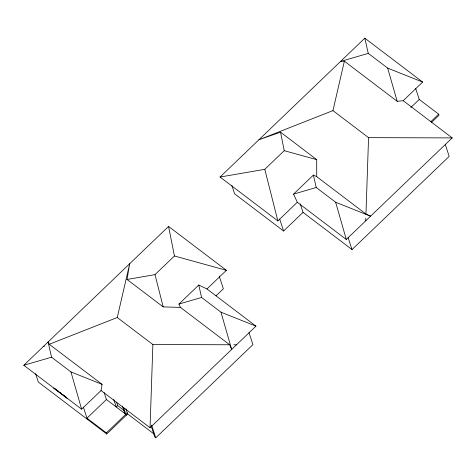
<?xml version="1.0" encoding="UTF-8"?>
<svg xmlns="http://www.w3.org/2000/svg" width="476" height="476" viewBox="0 0 476 476"><rect width="100%" height="100%" fill="white"/><g stroke="black" fill="none" stroke-linecap="round" stroke-linejoin="round"><path stroke-width="0.71" d="M101.049 390.54L150.047 427.734L152.873 344.541L117.263 317.51L49.284 344.267L48.088 341.988L51.551 357.196L70.954 371.929L102.096 384.358L101.049 390.54L81.616 409.182L23.8 365.288L168.564 226.427L226.38 270.314L206.947 288.956L198.76 285.047L178.928 304.075L180.44 307.395L229.676 344.767L231.657 349.449L220.989 312.197L201.586 297.47L198.76 285.047M365.729 220.84L365.824 218.121M365.961 214.039L368.561 137.647L332.95 110.611L258.92 139.754L280.548 132.191L316.701 159.638L316.724 176.661L365.961 214.039L370.59 216.181L335.634 202.229L316.231 187.496L313.404 175.079L293.567 194.107L297.304 202.282L346.302 239.476L452.2 137.897L403.202 100.698L397.18 101.299L344.368 61.208L340.53 61.469L368.275 53.377L387.678 68.11L422.634 82.062L403.202 100.698M180.44 307.395L163.185 306.895L127.032 279.454L129.698 263.704L117.263 317.51M332.95 110.611L344.368 61.208M297.304 202.282L277.871 220.923L220.055 177.036L364.818 38.169L422.634 82.062M127.032 279.454L155.003 274.628L174.436 255.987L168.564 226.427M220.055 177.036L264.793 169.319L284.226 150.678L280.548 132.191M104.161 392.64L106.416 399.531L86.983 418.172L106.386 432.898L106.743 434.005L127.633 413.965L125.944 408.783M410.853 107.499L419.255 99.442L415.655 88.417M216.009 295.852L223.363 288.801L219.21 276.104M231.836 185.36L234.603 193.821L283.601 231.015L303.028 212.379L300.261 203.912M116.561 402.172L117.673 405.576L116.215 406.968L113.77 399.495M106.386 432.898L127.276 412.865M430.78 121.725L438.658 114.169L419.255 99.442M431.667 122.326L439.021 115.269L438.658 114.169M150.047 427.734L255.945 326.149L206.947 288.956M151.13 425.889L154.789 437.087L155.771 437.831L252.929 344.63L249.007 332.641M303.028 212.379L352.026 249.573L449.183 156.378L445.262 144.383M43.233 346.653L44.577 346.123M293.567 194.107L316.231 187.496M178.928 304.075L201.586 297.47M23.8 365.288L51.551 357.196M368.561 137.647L452.2 137.897M152.873 344.541L229.676 344.767M233.781 344.779L236.512 344.791M284.226 150.678L316.701 159.638M174.436 255.987L226.38 270.314M220.989 312.197L255.945 326.149M313.404 175.079L316.724 176.661M49.284 344.267L102.096 384.358M117.673 405.576L124.569 410.812M127.633 413.965L153.915 433.916M106.416 399.531L125.819 414.263M54.323 388.13L59.024 391.7M60.202 392.593L61.38 393.485M62.552 394.378L66.081 397.055M53.586 388.118L67.3 398.537M106.743 434.005L38.348 382.079L35.581 373.612M348.105 237.578L352.026 249.573M279.68 219.025L283.601 231.015M151.618 425.133L155.771 437.831M123.593 407.462L126.176 415.364M122.391 406.04L124.837 413.519M83.377 407.147L87.34 419.273M387.678 68.11L397.18 101.299M335.634 202.229L346.302 239.476M70.954 371.929L81.616 409.182M264.793 169.319L277.871 220.923M155.003 274.628L163.185 306.895M364.818 38.169L368.275 53.377"/></g></svg>
